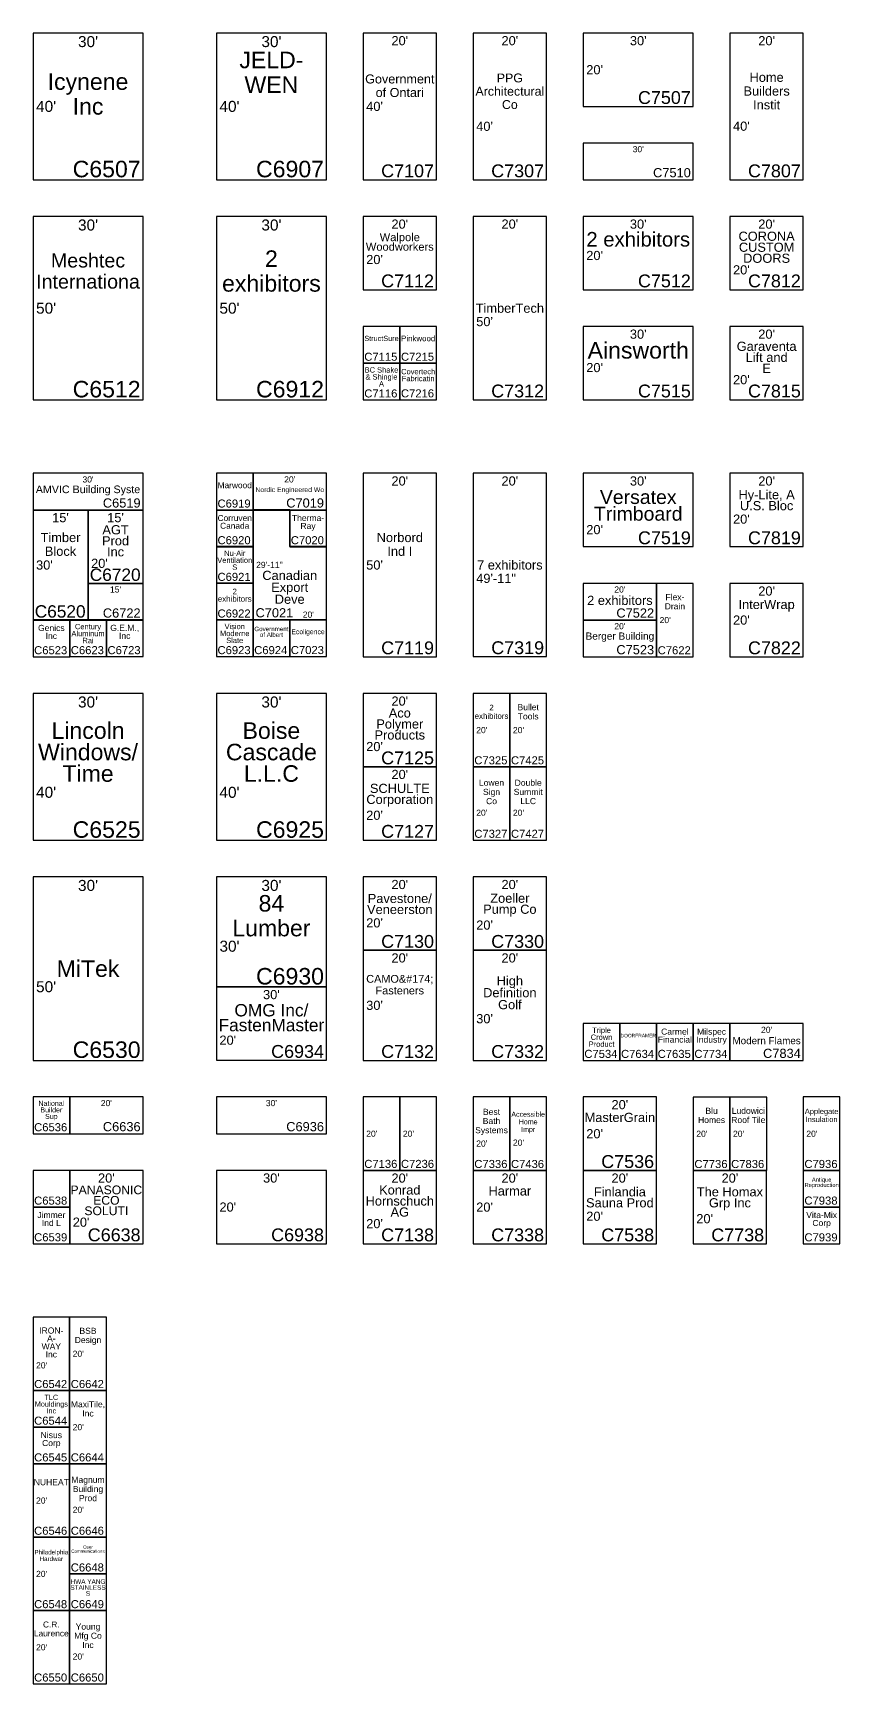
# Model space of a CAD drawing. Header units: inches. Extents: x 16728 to 32248, y 30163 to 45248.
# Drawn here: x 29608 to 32248, y 31744 to 37143 of the extents above; entities that cross this region are included whole.
import ezdxf
from ezdxf.enums import TextEntityAlignment as Align

# ---------------------------------------------------------------- set-up
doc = ezdxf.new("R2010")
doc.units = ezdxf.units.IN
doc.header["$LTSCALE"] = 144
doc.header["$MEASUREMENT"] = 0
doc.layers.get('0').update_dxf_attribs({"linetype": 'CONTINUOUS'})
for name, color, linetype in [('Expo_BoothDim', 6, 'CONTINUOUS'), ('Expo_BoothName', 7, 'CONTINUOUS'), ('Expo_BoothNumber', 4, 'CONTINUOUS'), ('Expo_BoothOutline', 5, 'CONTINUOUS')]:
    doc.layers.add(name, color=color, linetype=linetype)
doc.styles.add('Expo_Lite', font='Swis721 BT Roman.ttf')

# ---------------------------------------------------------------- blocks, each defined once
blk = doc.blocks.new('Expo10x10')
at = {"color": 0}
blk.add_lwpolyline([(0, 0), (120, 0), (120, 120), (0, 120)], close=True, dxfattribs=at)
blk = doc.blocks.new('Expo10x20')
at = {"color": 0}
blk.add_lwpolyline([(0, 0), (120, 0), (120, 240), (0, 240)], close=True, dxfattribs=at)
blk = doc.blocks.new('Expo10x15')
at = {"color": 0}
blk.add_lwpolyline([(0, 0), (120, 0), (120, 180), (0, 180)], close=True, dxfattribs=at)
blk = doc.blocks.new('Expo10x30')
at = {"color": 0}
blk.add_lwpolyline([(0, 0), (120, 0), (120, 360), (0, 360)], close=True, dxfattribs=at)
blk = doc.blocks.new('Expo20x30')
at = {"color": 0}
blk.add_lwpolyline([(0, 0), (240, 0), (240, 360), (0, 360)], close=True, dxfattribs=at)
blk = doc.blocks.new('Expo30x30')
at = {"color": 0}
blk.add_lwpolyline([(0, 0), (360, 0), (360, 360), (0, 360)], close=True, dxfattribs=at)
blk = doc.blocks.new('Expo20x20')
at = {"color": 0}
blk.add_lwpolyline([(0, 0), (240, 0), (240, 240), (0, 240)], close=True, dxfattribs=at)

msp = doc.modelspace()

# ---------------------------------------------------------------- linework, layer by layer
at = {"layer": 'Expo_BoothOutline', "color": 2}
for points in [[(29608.3, 36663.5), (29968.3, 36663.5), (29968.3, 37143.3), (29608.3, 37143.3)], [(30208.2, 36663.5), (30568.2, 36663.5), (30568.2, 37143.3), (30208.2, 37143.3)], [(30688.3, 36663.5), (30928.1, 36663.5), (30928.1, 37143.3), (30688.3, 37143.3)], [(31048.2, 36663.5), (31288.1, 36663.5), (31288.1, 37143.3), (31048.2, 37143.3)], [(31888.3, 36663.5), (32128.1, 36663.5), (32128.1, 37143.3), (31888.3, 37143.3)], [(29608.3, 35943.6), (29968.3, 35943.6), (29968.3, 36543.5), (29608.3, 36543.5)], [(30208.2, 35943.6), (30568.2, 35943.6), (30568.2, 36543.5), (30208.2, 36543.5)], [(30688.3, 36303.6), (30928.1, 36303.6), (30928.1, 36543.4), (30688.3, 36543.4)], [(31048.2, 35943.6), (31288.1, 35943.6), (31288.1, 36543.5), (31048.2, 36543.5)], [(31408.2, 36303.6), (31768.2, 36303.6), (31768.2, 36543.4), (31408.2, 36543.4)], [(31888.3, 36303.6), (32128.1, 36303.6), (32128.1, 36543.4), (31888.3, 36543.4)], [(31408.2, 35943.6), (31768.2, 35943.6), (31768.2, 36183.5), (31408.2, 36183.5)], [(31888.3, 35943.6), (32128.1, 35943.6), (32128.1, 36183.5), (31888.3, 36183.5)], [(30688.3, 35103.6), (30928.1, 35103.6), (30928.1, 35703.4), (30688.3, 35703.4)], [(31048.2, 35104), (31288.2, 35104), (31288.2, 35703.4), (31048.2, 35703.4)], [(31408.2, 35463.5), (31768.2, 35463.5), (31768.2, 35703.4), (31408.2, 35703.4)], [(31888.3, 35463.5), (32128.1, 35463.5), (32128.1, 35703.4), (31888.3, 35703.4)], [(29608.3, 35223.5), (29788.3, 35223.5), (29788.3, 35583.4), (29608.3, 35583.4)], [(29788.3, 35343.5), (29968.3, 35343.5), (29968.3, 35583.4), (29788.3, 35583.4)], [(30328.2, 35583.6), (30328.2, 35224.2), (30567.9, 35224.2), (30567.9, 35464.1), (30448.2, 35464.1), (30448.2, 35583.6), (30328.2, 35583.6)], [(31888.3, 35103.6), (32128.1, 35103.6), (32128.1, 35343.4), (31888.3, 35343.4)], [(29608.3, 34503.4), (29968.3, 34503.4), (29968.3, 34983.5), (29608.3, 34983.5)], [(30208.2, 34503.4), (30568.2, 34503.4), (30568.2, 34983.5), (30208.2, 34983.5)], [(30688.3, 34743.6), (30928.1, 34743.6), (30928.1, 34983.5), (30688.3, 34983.5)], [(31048.2, 34743.6), (31168.3, 34743.6), (31168.3, 34983.5), (31048.2, 34983.5)], [(31168.3, 34743.6), (31288.1, 34743.6), (31288.1, 34983.5), (31168.3, 34983.5)], [(30688.3, 34503.4), (30928.1, 34503.4), (30928.1, 34743.6), (30688.3, 34743.6)], [(31048.2, 34503.4), (31168.3, 34503.4), (31168.3, 34743.6), (31048.2, 34743.6)], [(31168.3, 34503.4), (31288.1, 34503.4), (31288.1, 34743.6), (31168.3, 34743.6)], [(29608.3, 33783.5), (29968.3, 33783.5), (29968.3, 34383.6), (29608.3, 34383.6)], [(30688.3, 34143.5), (30928.1, 34143.5), (30928.1, 34383.6), (30688.3, 34383.6)], [(31048.2, 34143.5), (31288.1, 34143.5), (31288.1, 34383.6), (31048.2, 34383.6)], [(30688.3, 33783.5), (30928.1, 33783.5), (30928.1, 34143.5), (30688.3, 34143.5)], [(31048.2, 33783.5), (31288.1, 33783.5), (31288.1, 34143.5), (31048.2, 34143.5)], [(30208.2, 33783.7), (30568.2, 33783.7), (30568.2, 34023.6), (30208.2, 34023.6)], [(31888.3, 33783.5), (32128.1, 33783.5), (32128.1, 33903.5), (31888.3, 33903.5)], [(31048.2, 33423.5), (31168.3, 33423.5), (31168.3, 33663.7), (31048.2, 33663.7)], [(31168.3, 33423.5), (31288.1, 33423.5), (31288.1, 33663.7), (31168.3, 33663.7)], [(31408.2, 33423.5), (31648.1, 33423.5), (31648.1, 33663.7), (31408.2, 33663.7)], [(31768.2, 33423.4), (31888.3, 33423.4), (31888.3, 33663.6), (31768.2, 33663.6)], [(31888.3, 33423.4), (32008.4, 33423.4), (32008.4, 33663.6), (31888.3, 33663.6)], [(32128.1, 33423.5), (32248.2, 33423.5), (32248.2, 33663.7), (32128.1, 33663.7)], [(30688.3, 33183.6), (30928.1, 33183.6), (30928.1, 33423.5), (30688.3, 33423.5)], [(31048.2, 33183.6), (31288.1, 33183.6), (31288.1, 33423.5), (31048.2, 33423.5)], [(31408.2, 33183.6), (31648.1, 33183.6), (31648.1, 33423.5), (31408.2, 33423.5)], [(31768.2, 33183.6), (32008, 33183.6), (32008, 33423.5), (31768.2, 33423.5)], [(29608.3, 32703.8), (29728.1, 32703.8), (29728.1, 32944), (29608.3, 32944)], [(29728.1, 32703.8), (29848.2, 32703.8), (29848.2, 32944), (29728.1, 32944)], [(29728.1, 32463.9), (29848.2, 32463.9), (29848.2, 32703.8), (29728.1, 32703.8)], [(29608.3, 32224), (29728.1, 32224), (29728.1, 32463.9), (29608.3, 32463.9)], [(29728.1, 32224), (29848.2, 32224), (29848.2, 32463.9), (29728.1, 32463.9)], [(29608.3, 31983.9), (29728.1, 31983.9), (29728.1, 32224.1), (29608.3, 32224.1)], [(29608.3, 31744), (29728.1, 31744), (29728.1, 31983.8), (29608.3, 31983.8)], [(29728.1, 31744), (29848.2, 31744), (29848.2, 31983.8), (29728.1, 31983.8)]]:
    msp.add_lwpolyline(points, close=True, dxfattribs=at)
at = {"layer": 'Expo_BoothOutline', "color": 5}
for points in [[(31408.2, 33783.5), (31528.3, 33783.5), (31528.3, 33903.5), (31408.2, 33903.5)], [(31528.3, 33783.5), (31648.1, 33783.5), (31648.1, 33903.5), (31528.3, 33903.5)], [(31648.1, 33783.5), (31768.2, 33783.5), (31768.2, 33903.5), (31648.1, 33903.5)], [(31768.2, 33783.5), (31888.2, 33783.5), (31888.2, 33903.5), (31768.2, 33903.5)], [(32128.1, 33303.7), (32248.2, 33303.7), (32248.2, 33423.5), (32128.1, 33423.5)], [(32128.1, 33183.6), (32248.2, 33183.6), (32248.2, 33303.7), (32128.1, 33303.7)], [(29608.3, 32584), (29728.1, 32584), (29728.1, 32703.8), (29608.3, 32703.8)], [(29608.3, 32463.9), (29728.1, 32463.9), (29728.1, 32584), (29608.3, 32584)], [(29728.1, 32103.9), (29848.2, 32103.9), (29848.2, 32224), (29728.1, 32224)], [(29728.1, 31983.9), (29848.2, 31983.9), (29848.2, 32103.9), (29728.1, 32103.9)]]:
    msp.add_lwpolyline(points, close=True, dxfattribs=at)

# ---------------------------------------------------------------- block references
at = {"layer": 'Expo_BoothOutline', "color": 2, "rotation": 269.9999999993303}
for name, p in [('Expo20x30', (31408.2, 37143.3)), ('Expo10x30', (31408.2, 36783.5)), ('Expo10x30', (29608.3, 35703.4)), ('Expo10x20', (30328.2, 35703.4)), ('Expo10x15', (29788.3, 35343.5)), ('Expo10x20', (31408.2, 35343.5)), ('Expo10x20', (31408.2, 35223.5)), ('Expo30x30', (30208.2, 34383.6)), ('Expo10x20', (29728.3, 33663.7)), ('Expo10x30', (30208.2, 33663.7)), ('Expo20x20', (29728.3, 33423.8)), ('Expo20x30', (30208.2, 33423.7))]:
    msp.add_blockref(name, p, dxfattribs=at)
at = {"layer": 'Expo_BoothOutline', "color": 5, "rotation": 269.9999999993303}
for p in [(30688.3, 36183.5), (30808.3, 36183.5), (30688.3, 36063.5), (30808.3, 36063.7), (30208.2, 35703.4), (30208.2, 35583.4), (30448, 35583.4), (30208.2, 35463.6), (30208.2, 35343.8), (29608.3, 35223.7), (29728.3, 35223.9), (29848.3, 35223.9), (30208.2, 35224), (30328.2, 35224), (30448, 35224.2), (29608.3, 33663.7), (29608.3, 33423.7), (29608.3, 33303.8)]:
    msp.add_blockref('Expo10x10', p, dxfattribs=at)
at = {"layer": 'Expo_BoothOutline', "color": 2}
for p in [(31648.2, 35103.5), (30688.3, 33423.7), (30808.3, 33423.7)]:
    msp.add_blockref('Expo10x20', p, dxfattribs=at)

# ---------------------------------------------------------------- texts
at = {"layer": 'Expo_BoothDim', "color": 6, "style": 'Expo_Lite'}
for s, height, p in [("30'", 36, (29788.3, 37133.3)), ("30'", 36, (30388.2, 37133.3)), ("20'", 30, (30808.2, 37133.3)), ("20'", 30, (31168.2, 37133.3)), ("30'", 30, (31588.2, 37133.3)), ("20'", 30, (32008.2, 37133.3)), ("30'", 20, (31588.2, 36773.5)), ("30'", 36, (29788.3, 36533.5)), ("30'", 36, (30388.2, 36533.5)), ("20'", 30, (30808.2, 36533.4)), ("20'", 30, (31168.2, 36533.5)), ("30'", 30, (31588.2, 36533.4)), ("20'", 30, (32008.2, 36533.4)), ("30'", 30, (31588.2, 36173.5)), ("20'", 30, (32008.2, 36173.5)), ("30'", 20, (29788.3, 35693.4)), ("20'", 20, (30448.2, 35693.4)), ("20'", 30, (30808.2, 35693.4)), ("20'", 30, (31168.2, 35693.4)), ("30'", 30, (31588.2, 35693.4)), ("20'", 30, (32008.2, 35693.4)), ("15'", 30, (29698.3, 35573.4)), ("15'", 30, (29878.3, 35573.4)), ("15'", 20, (29878.3, 35333.5)), ("20'", 20, (31528.2, 35333.5)), ("20'", 30, (32008.2, 35333.4)), ("20'", 20, (31528.2, 35213.5)), ("30'", 36, (29788.3, 34973.5)), ("30'", 36, (30388.2, 34973.5)), ("20'", 30, (30808.2, 34973.5)), ("20'", 30, (30808.2, 34733.6)), ("30'", 36, (29788.3, 34373.6)), ("30'", 36, (30388.2, 34373.6)), ("20'", 30, (30808.2, 34373.6)), ("20'", 30, (31168.2, 34373.6)), ("20'", 30, (30808.2, 34133.5)), ("20'", 30, (31168.2, 34133.5)), ("30'", 30, (30388.2, 34013.6)), ("20'", 20, (32008.2, 33893.5)), ("20'", 20, (29848.3, 33653.7)), ("30'", 20, (30388.2, 33653.7)), ("20'", 30, (31528.1, 33653.7)), ("20'", 30, (29848.3, 33413.8)), ("30'", 30, (30388.2, 33413.7)), ("20'", 30, (30808.2, 33413.5)), ("20'", 30, (31168.2, 33413.5)), ("20'", 30, (31528.1, 33413.5)), ("20'", 30, (31888.1, 33413.5))]:
    msp.add_text(s, height=height, dxfattribs=at).set_placement(p, align=Align.TOP_CENTER)
for s, height, p in [("20'", 30, (31418.2, 37023.3)), ("40'", 36, (29618.3, 36903.4)), ("40'", 36, (30218.2, 36903.4)), ("40'", 30, (30698.3, 36903.4)), ("40'", 30, (31058.2, 36838.3)), ("40'", 30, (31898.3, 36838.7)), ("20'", 30, (30698.3, 36402.6)), ("20'", 30, (31418.2, 36415.8)), ("20'", 30, (31898.3, 36368.8)), ("50'", 36, (29618.3, 36243.5)), ("50'", 36, (30218.2, 36243.5)), ("50'", 30, (31058.2, 36199.6)), ("20'", 30, (31418.2, 36049.2)), ("20'", 30, (31898.3, 36009.7)), ("20'", 30, (31418.2, 35519.3)), ("20'", 30, (31898.3, 35553.6)), ("20'", 30, (29798.3, 35409)), ("30'", 30, (29618.3, 35403.5)), ('29\'-11"', 20, (30338.2, 35403.9)), ("50'", 30, (30698.3, 35403.5)), ('49\'-11"', 30, (31058.2, 35359.8)), ("20'", 20, (31658.2, 35223.5)), ("20'", 30, (31898.3, 35223.5)), ("20'", 20, (31058.2, 34863.5)), ("20'", 20, (31178.3, 34863.5)), ("20'", 30, (30698.3, 34809.8)), ("40'", 36, (29618.3, 34660.3)), ("40'", 36, (30218.2, 34660.1)), ("20'", 30, (30698.3, 34585.1)), ("20'", 20, (31058.2, 34593.4)), ("20'", 20, (31178.3, 34593.4)), ("20'", 30, (30698.3, 34233.2)), ("20'", 30, (31058.2, 34225.9)), ("30'", 36, (30218.2, 34156.8)), ("50'", 36, (29618.3, 34024.3)), ("30'", 30, (30698.3, 33963.5)), ("30'", 30, (31058.2, 33919.7)), ("20'", 30, (30218.2, 33849.5)), ("20'", 20, (30698.3, 33543.7)), ("20'", 20, (30818.3, 33543.7)), ("20'", 30, (31418.2, 33543.6)), ("20'", 20, (31778.2, 33543.5)), ("20'", 20, (31898.3, 33543.5)), ("20'", 20, (32138.1, 33543.6)), ("20'", 20, (31058.2, 33511.4)), ("20'", 20, (31178.3, 33514.5)), ("20'", 30, (30218.2, 33303.7)), ("20'", 30, (31058.2, 33303.5)), ("20'", 30, (29738.3, 33254.3)), ("20'", 30, (30698.3, 33249.6)), ("20'", 30, (31418.2, 33273.7)), ("20'", 30, (31778.2, 33265.8)), ("20'", 20, (29738.1, 32823.9)), ("20'", 20, (29618.3, 32786)), ("20'", 20, (29738.1, 32583.9)), ("20'", 20, (29618.3, 32344)), ("20'", 20, (29738.1, 32313.8)), ("20'", 20, (29618.3, 32104)), ("20'", 20, (29618.3, 31863.9)), ("20'", 20, (29738.1, 31833.8))]:
    msp.add_text(s, height=height, dxfattribs=at).set_placement(p, align=Align.MIDDLE_LEFT)
msp.add_text("20'", height=20, dxfattribs=at).set_placement((30509.1, 35231.3), align=Align.CENTER)
at = {"layer": 'Expo_BoothName', "color": 7, "style": 'Expo_Lite'}
for s, height, p in [('JELD-', 54, (30388.2, 37055.3)), ('Icynene', 54, (29788.3, 36984.4)), ('WEN', 54, (30388.2, 36974.3)), ('Government', 29.5, (30808.2, 36993.1)), ('PPG', 29, (31168.2, 36996.4)), ('Home', 30, (32008.2, 36998.6)), ('of Ontari', 29.5, (30808.2, 36948.8)), ('Architectural', 29, (31168.2, 36952.9)), ('Builders', 30, (32008.2, 36953.6)), ('Inc', 54, (29788.3, 36903.4)), ('Co', 29, (31168.2, 36909.4)), ('Instit', 30, (32008.2, 36908.6)), ('Woodworkers', 26, (30808.2, 36444.4)), ('Walpole', 26, (30808.2, 36475.6)), ('2 exhibitors', 47.5, (31588.2, 36468.8)), ('CORONA', 30, (32008.2, 36478.8)), ('CUSTOM', 30, (32008.2, 36442.8)), ('Meshtec', 46, (29788.3, 36399.5)), ('2', 54, (30388.2, 36405.5)), ('DOORS', 30, (32008.2, 36406.8)), ('Internationa', 46, (29788.3, 36330.5)), ('exhibitors', 54, (30388.2, 36324.5)), ('TimberTech', 30, (31168.2, 36243.5)), ('StructSure', 17, (30748.3, 36144.5)), ('Pinkwood', 18.5, (30868.3, 36144.5)), ('Ainsworth', 54, (31588.2, 36105.6)), ('Garaventa', 30, (32008.2, 36118.8)), ('Lift and', 30, (32008.2, 36082.8)), ('BC Shake', 17.5, (30748.3, 36041.5)), ('& Shingle', 17.5, (30748.3, 36018.7)), ('Covertech', 17.5, (30868.3, 36036)), ('Fabricatin', 17.5, (30868.3, 36013.3)), ('E', 30, (32008.2, 36046.8)), ('A', 17.5, (30748.3, 35996)), ('AMVIC Building Syste', 25, (29788.3, 35651)), ('Marwood', 19.5, (30268.2, 35664.4)), ('Nordic Engineered Wo', 16, (30448.2, 35650)), ('Versatex', 45.5, (31588.2, 35625.8)), ('Hy-Lite, A', 30, (32008.2, 35633.6)), ('Trimboard', 45.5, (31588.2, 35571.2)), ('U.S. Bloc', 30, (32008.2, 35597.6)), ('AGT', 30, (29878.3, 35518.8)), ('Corruven', 19.5, (30268.2, 35557.1)), ('Canada', 19.5, (30268.2, 35531.8)), ('Therma-', 20, (30508, 35557.4)), ('Ray', 20, (30508, 35531.4)), ('Timber', 30, (29698.3, 35493.5)), ('Prod', 30, (29878.3, 35482.8)), ('Norbord', 30, (30808.2, 35493.5)), ('Block', 30, (29698.3, 35448.5)), ('Inc', 30, (29878.3, 35446.8)), ('Ventilation', 17.5, (30268.2, 35419.3)), ('Nu-Air', 17.5, (30268.2, 35442.1)), ('Ind I', 30, (30808.2, 35448.5)), ('7 exhibitors', 30, (31168.2, 35403.7)), ('S', 17.5, (30268.2, 35396.6)), ('Canadian', 30, (30448.1, 35369.6)), ('2', 18.5, (30268.2, 35316.8)), ('Export', 30, (30448.1, 35330.6)), ('exhibitors', 18.5, (30268.2, 35292.8)), ('Deve', 30, (30448.1, 35291.6)), ('2 exhibitors', 30, (31528.2, 35287.9)), ('Drain', 20, (31708.2, 35268.5)), ('Flex-', 20, (31708.2, 35298.5)), ('InterWrap', 30, (32008.2, 35274.5)), ('Genics', 20, (29668.3, 35197.7)), ('Century', 17.5, (29788.3, 35202.1)), ('G.E.M.,', 20, (29908.3, 35197.9)), ('Vision', 17.5, (30268.2, 35202.5)), ('Inc', 20, (29668.3, 35171.7)), ('Aluminum', 17.5, (29788.3, 35179.4)), ('Rai', 17.5, (29788.3, 35156.6)), ('Inc', 20, (29908.3, 35171.9)), ('Moderne', 17.5, (30268.2, 35179.7)), ('Slate', 17.5, (30268.2, 35157)), ('Government', 14.5, (30388.2, 35194.4)), ('of Albert', 14.5, (30388.2, 35175.5)), ('Ecoligence', 16, (30508, 35185.2)), ('Berger Building', 23.5, (31528.2, 35171.1)), ('Aco', 30, (30808.2, 34919.6)), ('2', 18.5, (31108.3, 34937.4)), ('Bullet', 20, (31228.2, 34938.5)), ('Lincoln', 54, (29788.3, 34862)), ('Boise', 54, (30388.2, 34862)), ('Polymer', 30, (30808.2, 34883.6)), ('exhibitors', 18.5, (31108.3, 34909.6)), ('Tools', 20, (31228.2, 34908.5)), ('Products', 30, (30808.2, 34847.6)), ('Windows/', 54, (29788.3, 34791.8)), ('Cascade', 54, (30388.2, 34791.8)), ('Time', 54, (29788.3, 34721.6)), ('L.L.C', 54, (30388.2, 34721.6)), ('SCHULTE', 30, (30808.2, 34673)), ('Lowen', 20, (31108.3, 34691.4)), ('Sign', 20, (31108.3, 34661.4)), ('Summit', 20, (31228.2, 34661.4)), ('Double', 20, (31228.2, 34691.4)), ('Corporation', 30, (30808.2, 34637)), ('Co', 20, (31108.3, 34631.4)), ('LLC', 20, (31228.2, 34631.4)), ('84', 54, (30388.2, 34297.1)), ('Veneerston', 30, (30808.2, 34277)), ('Pavestone/', 30, (30808.2, 34313)), ('Pump Co', 30, (31168.2, 34277.8)), ('Zoeller', 30, (31168.2, 34313.8)), ('Lumber', 54, (30388.2, 34216.1)), ('MiTek', 54, (29788.3, 34083.5)), ('CAMO&#174;', 25.5, (30808.2, 34050.1)), ('Fasteners', 25.5, (30808.2, 34011.9)), ('Definition', 30, (31168.2, 34004.8)), ('High', 30, (31168.2, 34043.8)), ('OMG Inc/', 40.5, (30388.2, 33947.5)), ('Golf', 30, (31168.2, 33965.8)), ('FastenMaster', 40.5, (30388.2, 33898.9)), ('Crown', 17.5, (31468.2, 33859.2)), ('Triple', 17.5, (31468.2, 33882)), ('DOORFRAMER', 11.5, (31588.2, 33864.5)), ('Financial', 20, (31708.1, 33851.5)), ('Carmel', 20, (31708.1, 33877.5)), ('Industry', 20, (31828.2, 33851.5)), ('Milspec', 20, (31828.2, 33877.5)), ('Modern Flames', 23, (32008.2, 33847.9)), ('Product', 17.5, (31468.2, 33836.5)), ('National', 16.5, (29668.3, 33643)), ('Builder', 16.5, (29668.3, 33621.6)), ('Sup', 16.5, (29668.3, 33600.1)), ('Bath', 20, (31108.3, 33585.2)), ('Best', 20, (31108.3, 33615.2)), ('Accessible', 16.5, (31228.2, 33607.3)), ('Home', 16.5, (31228.2, 33582.6)), ('MasterGrain', 30, (31528.1, 33596.9)), ('Homes', 20, (31828.2, 33588.6)), ('Blu', 20, (31828.2, 33618.6)), ('Roof Tile', 20, (31948.4, 33588.6)), ('Ludowici', 20, (31948.4, 33618.6)), ('Applegate', 17.5, (32188.2, 33616.8)), ('Insulation', 17.5, (32188.2, 33590.5)), ('Systems', 20, (31108.3, 33555.2)), ('Impr', 16.5, (31228.2, 33557.8)), ('PANASONIC', 28.5, (29848.3, 33359.9)), ('Konrad', 30, (30808.2, 33359.6)), ('Harmar', 30, (31168.2, 33356.5)), ('Finlandia', 30, (31528.1, 33353.6)), ('The Homax', 30, (31888.1, 33353.6)), ('Reproduction', 13.5, (32188.2, 33375.8)), ('Antique', 13.5, (32188.2, 33393.4)), ('ECO', 28.5, (29848.3, 33325.7)), ('Hornschuch', 30, (30808.2, 33323.6)), ('Sauna Prod', 30, (31528.1, 33317.6)), ('Grp Inc', 30, (31888.1, 33317.6)), ('Jimmer', 20, (29668.3, 33277.8)), ('Ind L', 20, (29668.3, 33251.8)), ('SOLUTI', 28.5, (29848.3, 33291.5)), ('AG', 30, (30808.2, 33287.6)), ('Vita-Mix', 20, (32188.2, 33277.6)), ('Corp', 20, (32188.2, 33251.6)), ('IRON-', 20, (29668.2, 32899.9)), ('A-', 20, (29668.2, 32873.9)), ('BSB', 20, (29788.2, 32899)), ('WAY', 20, (29668.2, 32847.9)), ('Inc', 20, (29668.2, 32821.9)), ('Design', 20, (29788.2, 32869)), ('Mouldings', 17, (29668.2, 32659.4)), ('TLC', 17, (29668.2, 32681.5)), ('MaxiTile,', 20, (29788.2, 32658.8)), ('Inc', 17, (29668.2, 32637.3)), ('Inc', 20, (29788.2, 32628.8)), ('Nisus', 20, (29668.2, 32558)), ('Corp', 20, (29668.2, 32532)), ('NUHEAT', 20, (29668.2, 32403.9)), ('Magnum', 20, (29788.2, 32411.8)), ('Building', 20, (29788.2, 32381.8)), ('Prod', 20, (29788.2, 32351.8)), ('Philadelphia', 14.5, (29668.2, 32174.9)), ('Communications', 10.5, (29788.2, 32178.2)), ('Oser', 10.5, (29788.2, 32191.8)), ('Hardwar', 14.5, (29668.2, 32153.1)), ('HWA YANG', 15, (29788.2, 32078.9)), ('STAINLESS', 15, (29788.2, 32059.4)), ('S', 15, (29788.2, 32039.9)), ('Laurence', 19.5, (29668.2, 31909.3)), ('C.R.', 19.5, (29668.2, 31938.5)), ('Mfg Co', 20, (29788.2, 31901.8)), ('Young', 20, (29788.2, 31931.8)), ('Inc', 20, (29788.2, 31871.8))]:
    msp.add_text(s, height=height, dxfattribs=at).set_placement(p, align=Align.MIDDLE_CENTER)
at = {"layer": 'Expo_BoothNumber', "color": 4, "style": 'Expo_Lite'}
for s, height, p in [('C7507', 42, (31760.2, 36911.3)), ('C6507', 54, (29960.3, 36671.5)), ('C6907', 54, (30560.2, 36671.5)), ('C7107', 42, (30920.1, 36671.5)), ('C7307', 42, (31280.1, 36671.5)), ('C7510', 30, (31760.2, 36671.5)), ('C7807', 42, (32120.1, 36671.5)), ('C7112', 42, (30920.1, 36311.6)), ('C7512', 42, (31760.2, 36311.6)), ('C7812', 42, (32120.1, 36311.6)), ('C7115', 26.31, (30800.3, 36071.5)), ('C7215', 26.31, (30920.3, 36071.5)), ('C6512', 54, (29960.3, 35951.6)), ('C6912', 54, (30560.2, 35951.6)), ('C7116', 26.31, (30800.3, 35951.5)), ('C7216', 26.31, (30920.3, 35951.7)), ('C7312', 42, (31280.1, 35951.6)), ('C7515', 42, (31760.2, 35951.6)), ('C7815', 42, (32120.1, 35951.6)), ('C6519', 30, (29960.3, 35591.4)), ('C6919', 26.31, (30320.2, 35591.4)), ('C7019', 30, (30560.2, 35591.4)), ('C6920', 26.31, (30320.2, 35471.4)), ('C7020', 26.31, (30560, 35471.4)), ('C7519', 42, (31760.2, 35471.5)), ('C7819', 42, (32120.1, 35471.5)), ('C6720', 40.41, (29960.3, 35351.5)), ('C6921', 26.31, (30320.2, 35351.6)), ('C6520', 40.41, (29780.3, 35231.5)), ('C6722', 30, (29960.3, 35231.5)), ('C6922', 26.31, (30320.2, 35231.8)), ('C7522', 30, (31640.2, 35231.5)), ('C7119', 42, (30920.1, 35111.6)), ('C7319', 42, (31280.2, 35112)), ('C7822', 42, (32120.1, 35111.6)), ('C6523', 26.31, (29720.3, 35111.7)), ('C6623', 26.31, (29840.3, 35111.9)), ('C6723', 26.31, (29960.3, 35111.9)), ('C6923', 26.31, (30320.2, 35112)), ('C6924', 26.31, (30440.2, 35112)), ('C7023', 26.31, (30560, 35112.2)), ('C7523', 30, (31640.2, 35111.5)), ('C7622', 26.31, (31760.2, 35111.5)), ('C7125', 42, (30920.1, 34751.6)), ('C7325', 26.33, (31160.3, 34751.6)), ('C7425', 26.27, (31280.1, 34751.6)), ('C6525', 54, (29960.3, 34511.4)), ('C6925', 54, (30560.2, 34511.4)), ('C7127', 42, (30920.1, 34511.4)), ('C7327', 26.33, (31160.3, 34511.4)), ('C7427', 26.27, (31280.1, 34511.4)), ('C7130', 42, (30920.1, 34151.5)), ('C7330', 42, (31280.1, 34151.5)), ('C6930', 54, (30560.2, 34031.6)), ('C6530', 54, (29960.3, 33791.5)), ('C6934', 42, (30560.2, 33791.7)), ('C7132', 42, (30920.1, 33791.5)), ('C7332', 42, (31280.1, 33791.5)), ('C7534', 26.33, (31520.3, 33791.5)), ('C7634', 26.27, (31640.1, 33791.5)), ('C7635', 26.33, (31760.2, 33791.5)), ('C7734', 26.33, (31880.2, 33791.5)), ('C7834', 30, (32120.1, 33791.5)), ('C6536', 26.31, (29720.3, 33551.7)), ('C6636', 30, (29960.3, 33551.7)), ('C6936', 30, (30560.2, 33551.7)), ('C7136', 26.31, (30800.3, 33431.7)), ('C7236', 26.31, (30920.3, 33431.7)), ('C7336', 26.33, (31160.3, 33431.5)), ('C7436', 26.27, (31280.1, 33431.5)), ('C7536', 42, (31640.1, 33431.5)), ('C7736', 26.34, (31880.3, 33431.4)), ('C7836', 26.34, (32000.4, 33431.4)), ('C7936', 26.33, (32240.2, 33431.5)), ('C6538', 26.31, (29720.3, 33311.7)), ('C7938', 26.33, (32240.2, 33311.7)), ('C6539', 26.31, (29720.3, 33191.8)), ('C6638', 42, (29960.3, 33191.8)), ('C6938', 42, (30560.2, 33191.7)), ('C7138', 42, (30920.1, 33191.6)), ('C7338', 42, (31280.1, 33191.6)), ('C7538', 42, (31640.1, 33191.6)), ('C7738', 42, (32000, 33191.6)), ('C7939', 26.33, (32240.2, 33191.6)), ('C6542', 26.27, (29720.1, 32711.8)), ('C6642', 26.33, (29840.2, 32711.8)), ('C6544', 26.27, (29720.1, 32592)), ('C6545', 26.27, (29720.1, 32471.9)), ('C6644', 26.33, (29840.2, 32471.9)), ('C6546', 26.27, (29720.1, 32232)), ('C6646', 26.33, (29840.2, 32232)), ('C6648', 26.33, (29840.2, 32111.9)), ('C6548', 26.27, (29720.1, 31991.9)), ('C6649', 26.33, (29840.2, 31991.9)), ('C6550', 26.27, (29720.1, 31752)), ('C6650', 26.33, (29840.2, 31752))]:
    msp.add_text(s, height=height, dxfattribs=at).set_placement(p, align=Align.RIGHT)
msp.add_text('C7021', height=30, dxfattribs=at).set_placement((30336.2, 35232.2))

doc.saveas('drawing.dxf')
